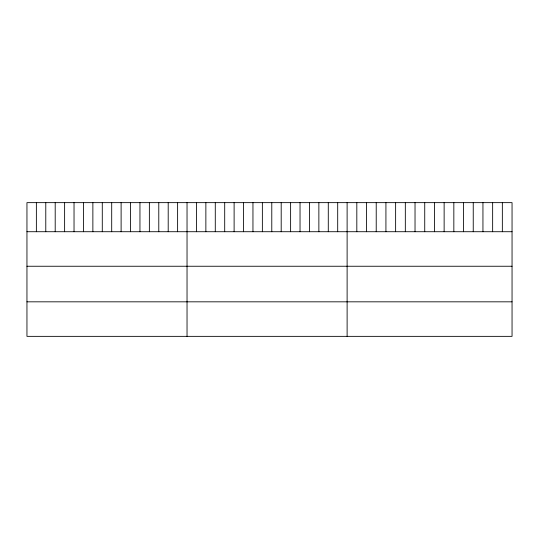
<?xml version="1.0" encoding="UTF-8"?>
<svg xmlns="http://www.w3.org/2000/svg" width="539" height="539" viewBox="0 0 539 539"><rect width="100%" height="100%" fill="white"/><g stroke="black" fill="none" stroke-linecap="round" stroke-linejoin="round"><path stroke-width="0.81" d="M512.05 231.716L512.05 336.356L26.95 336.356L26.95 202.644L512.05 202.644L512.05 231.716L26.95 231.716M26.95 266.246L512.05 266.246M26.95 301.827L512.05 301.827M502.348 202.644L502.348 231.716M492.646 202.644L492.646 231.716M482.944 202.644L482.944 231.716M473.242 202.644L473.242 231.716M463.54 202.644L463.54 231.716M453.838 202.644L453.838 231.716M444.136 202.644L444.136 231.716M434.434 202.644L434.434 231.716M424.732 202.644L424.732 231.716M415.03 202.644L415.03 231.716M405.328 202.644L405.328 231.716M395.626 202.644L395.626 231.716M385.924 202.644L385.924 231.716M376.222 202.644L376.222 231.716M366.52 202.644L366.52 231.716M356.818 202.644L356.818 231.716M347.116 202.644L347.116 336.356M337.697 202.644L337.697 231.716M328.285 202.644L328.285 231.716M318.866 202.644L318.866 231.716M309.447 202.644L309.447 231.716M300.034 202.644L300.034 231.716M290.615 202.644L290.615 231.716M281.196 202.644L281.196 231.716M271.784 202.644L271.784 231.716M262.365 202.644L262.365 231.716M252.953 202.644L252.953 231.716M243.534 202.644L243.534 231.716M234.115 202.644L234.115 231.716M224.702 202.644L224.702 231.716M215.283 202.644L215.283 231.716M205.864 202.644L205.864 231.716M196.452 202.644L196.452 231.716M187.033 202.644L187.033 336.356M177.614 202.644L177.614 231.716M168.202 202.644L168.202 231.716M158.783 202.644L158.783 231.716M149.364 202.644L149.364 231.716M139.951 202.644L139.951 231.716M130.532 202.644L130.532 231.716M121.113 202.644L121.113 231.716M111.701 202.644L111.701 231.716M102.282 202.644L102.282 231.716M92.87 202.644L92.87 231.716M83.451 202.644L83.451 231.716M74.032 202.644L74.032 231.716M64.619 202.644L64.619 231.716M55.2 202.644L55.2 231.716M45.781 202.644L45.781 231.716M36.369 202.644L36.369 231.716"/></g></svg>
